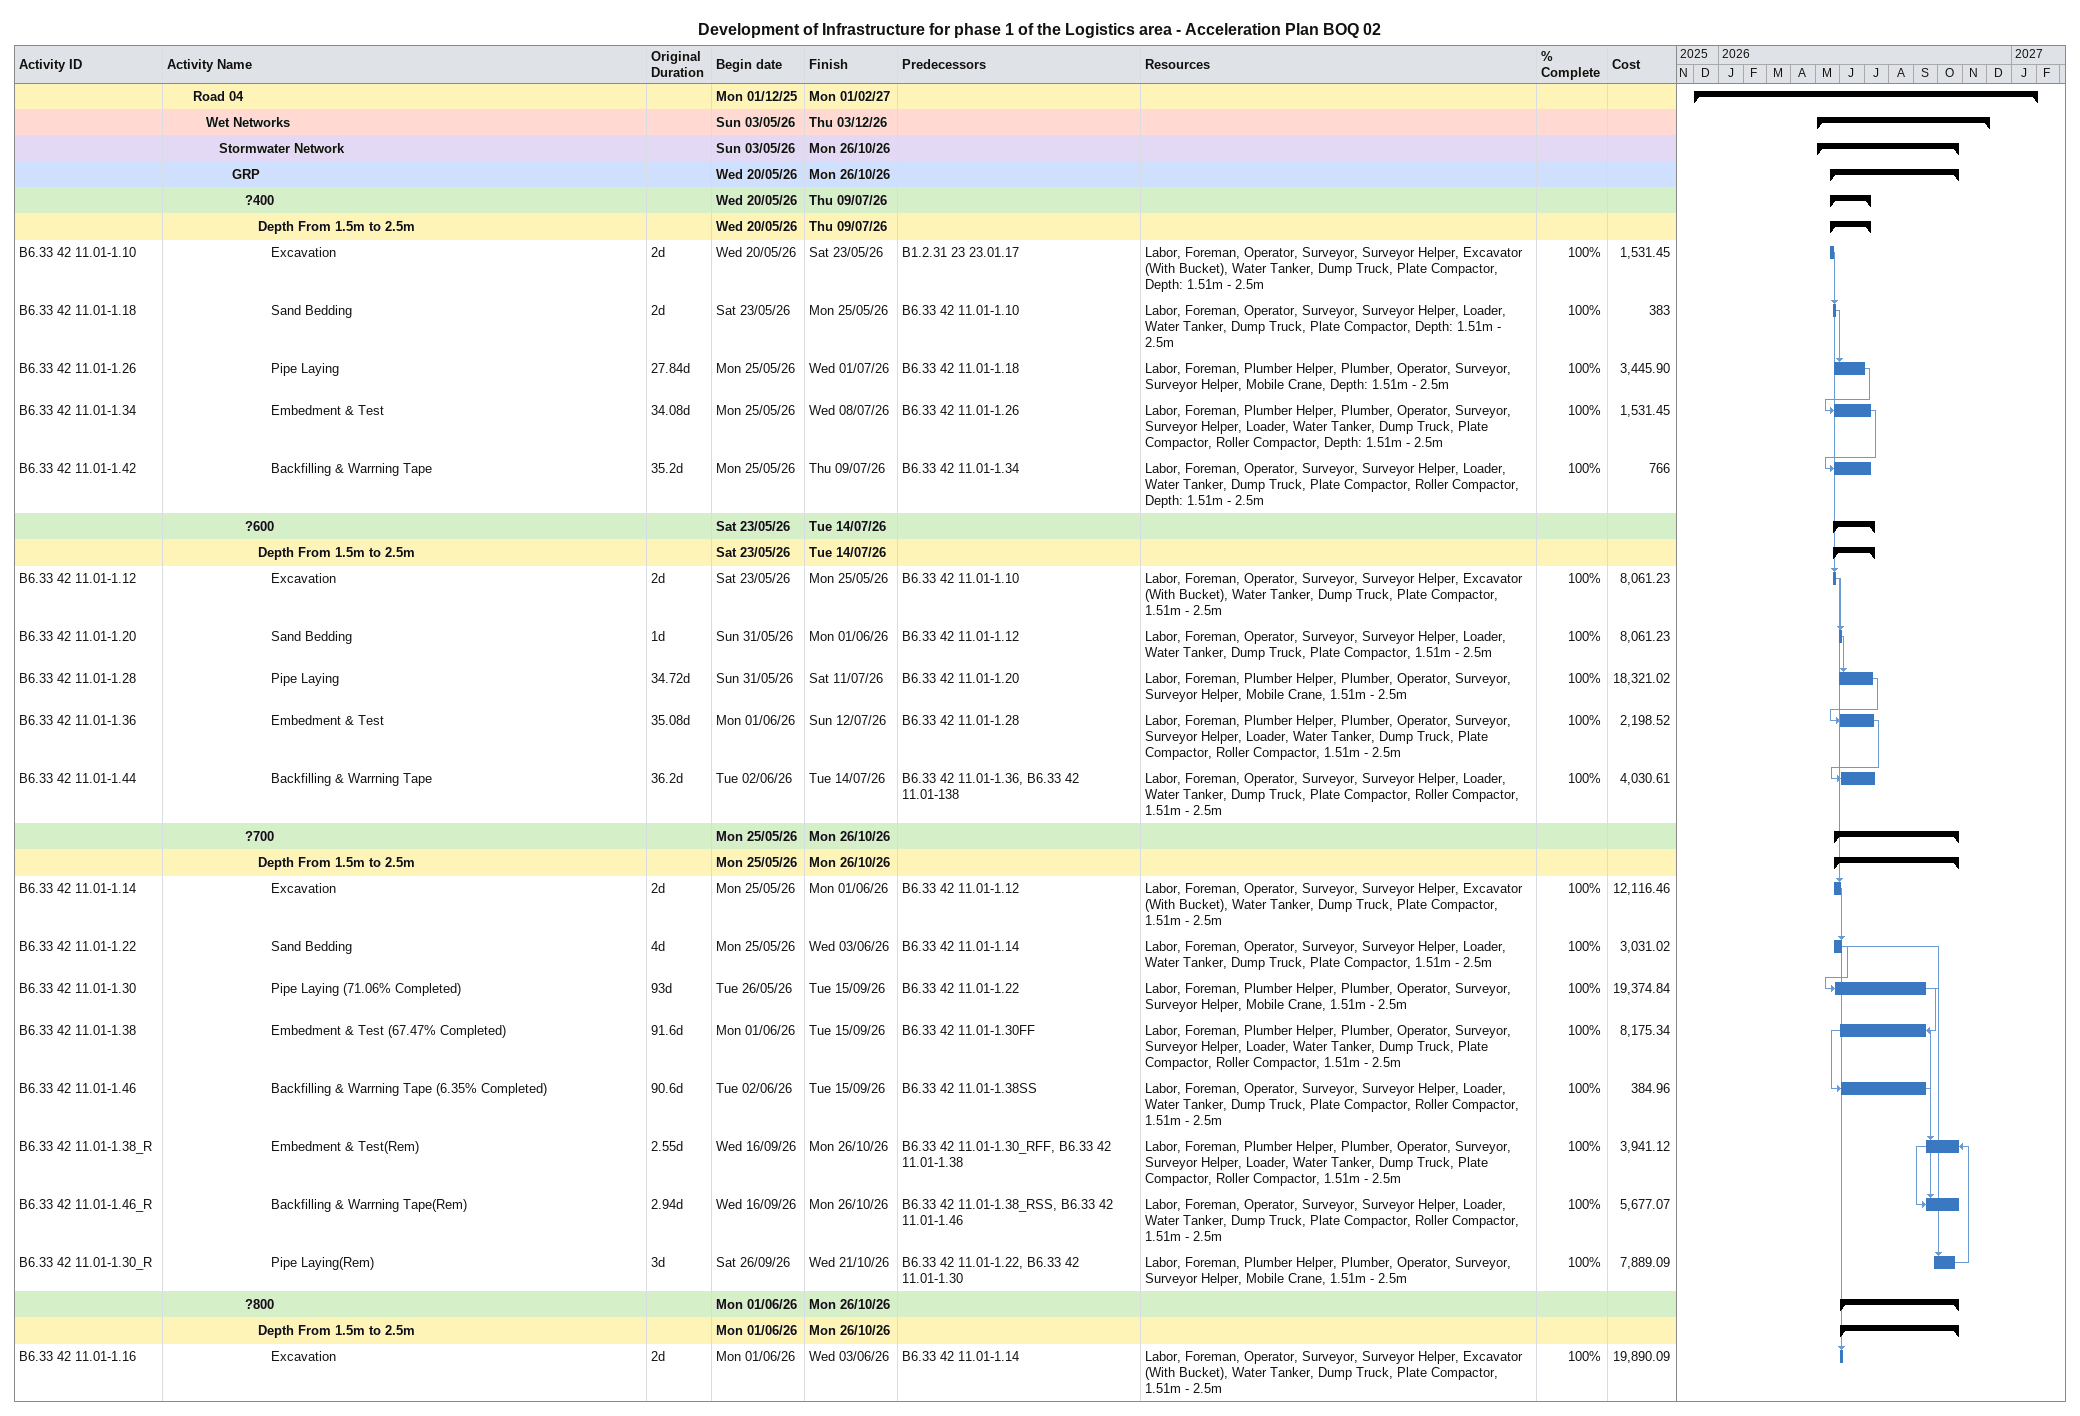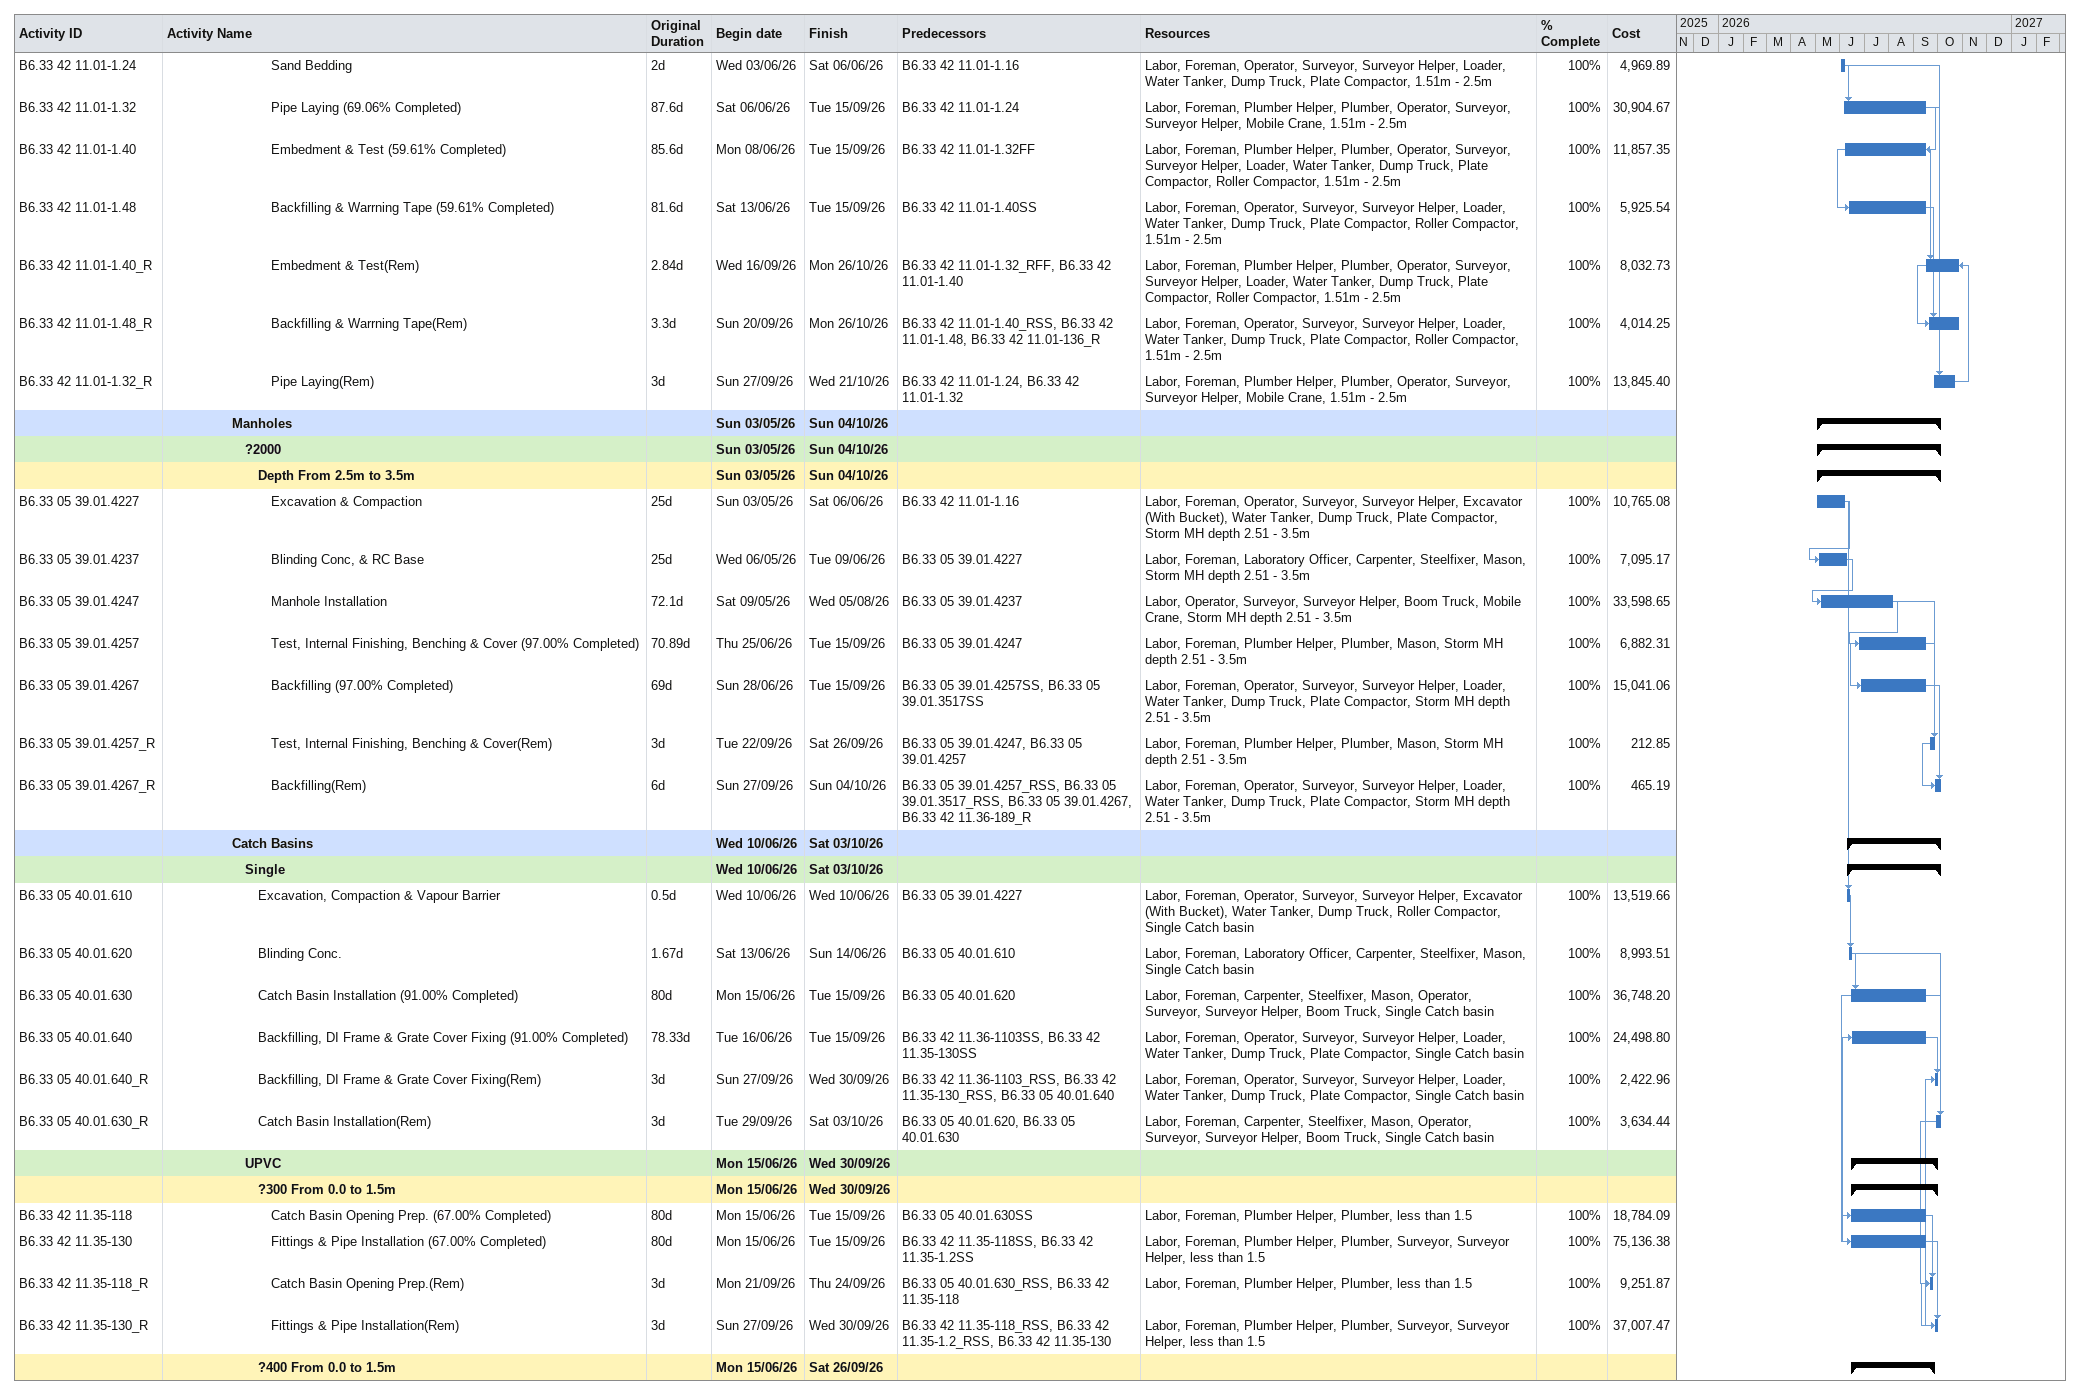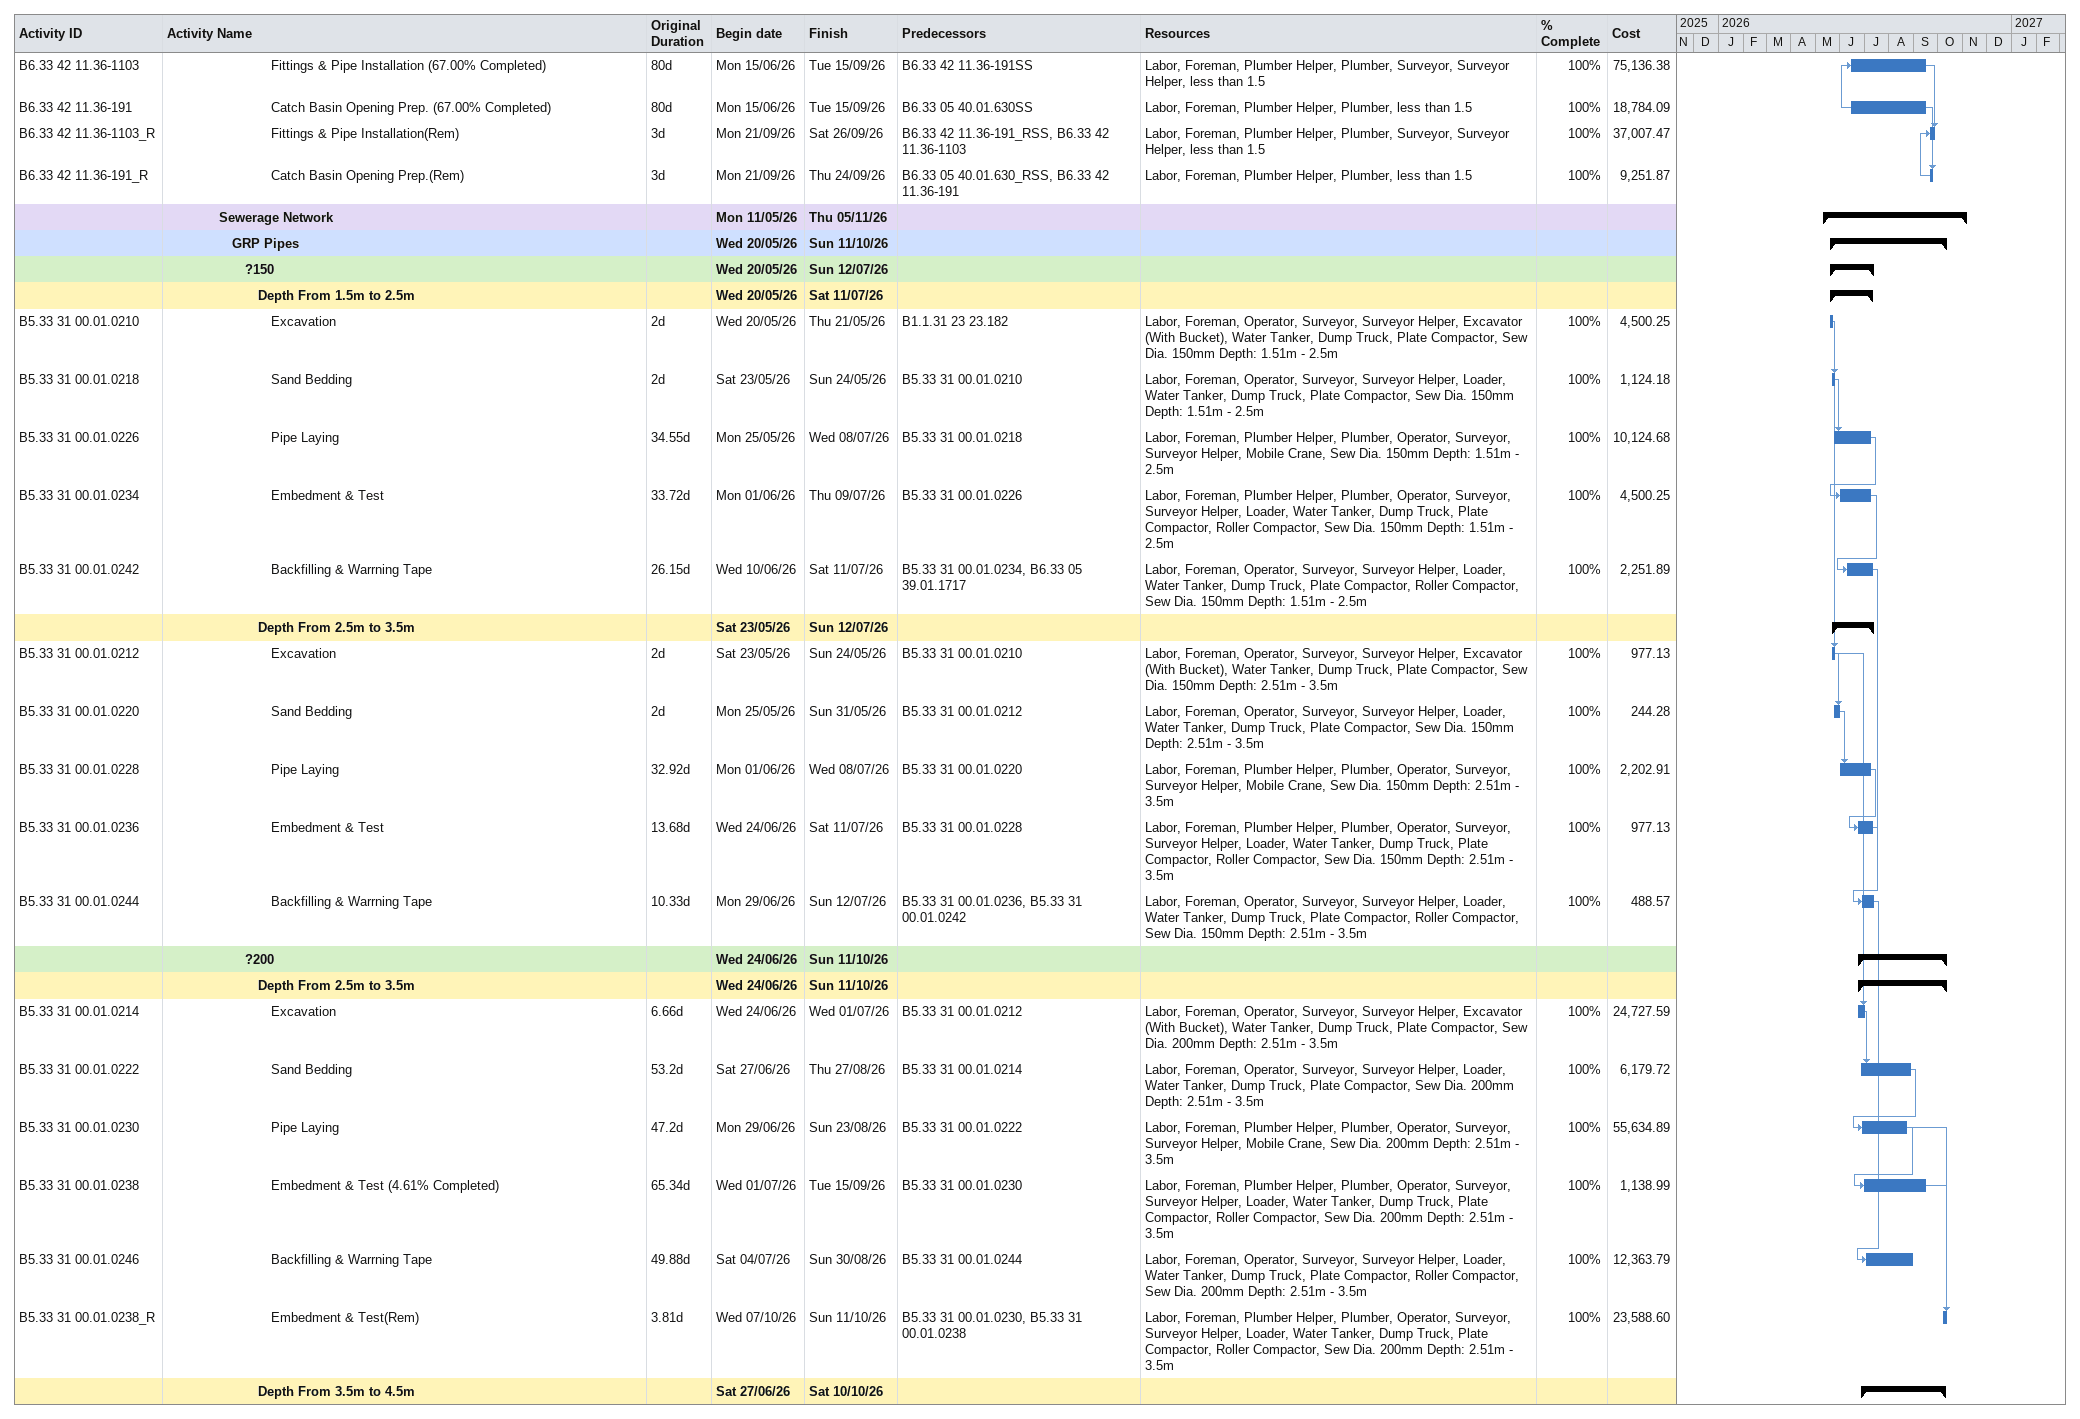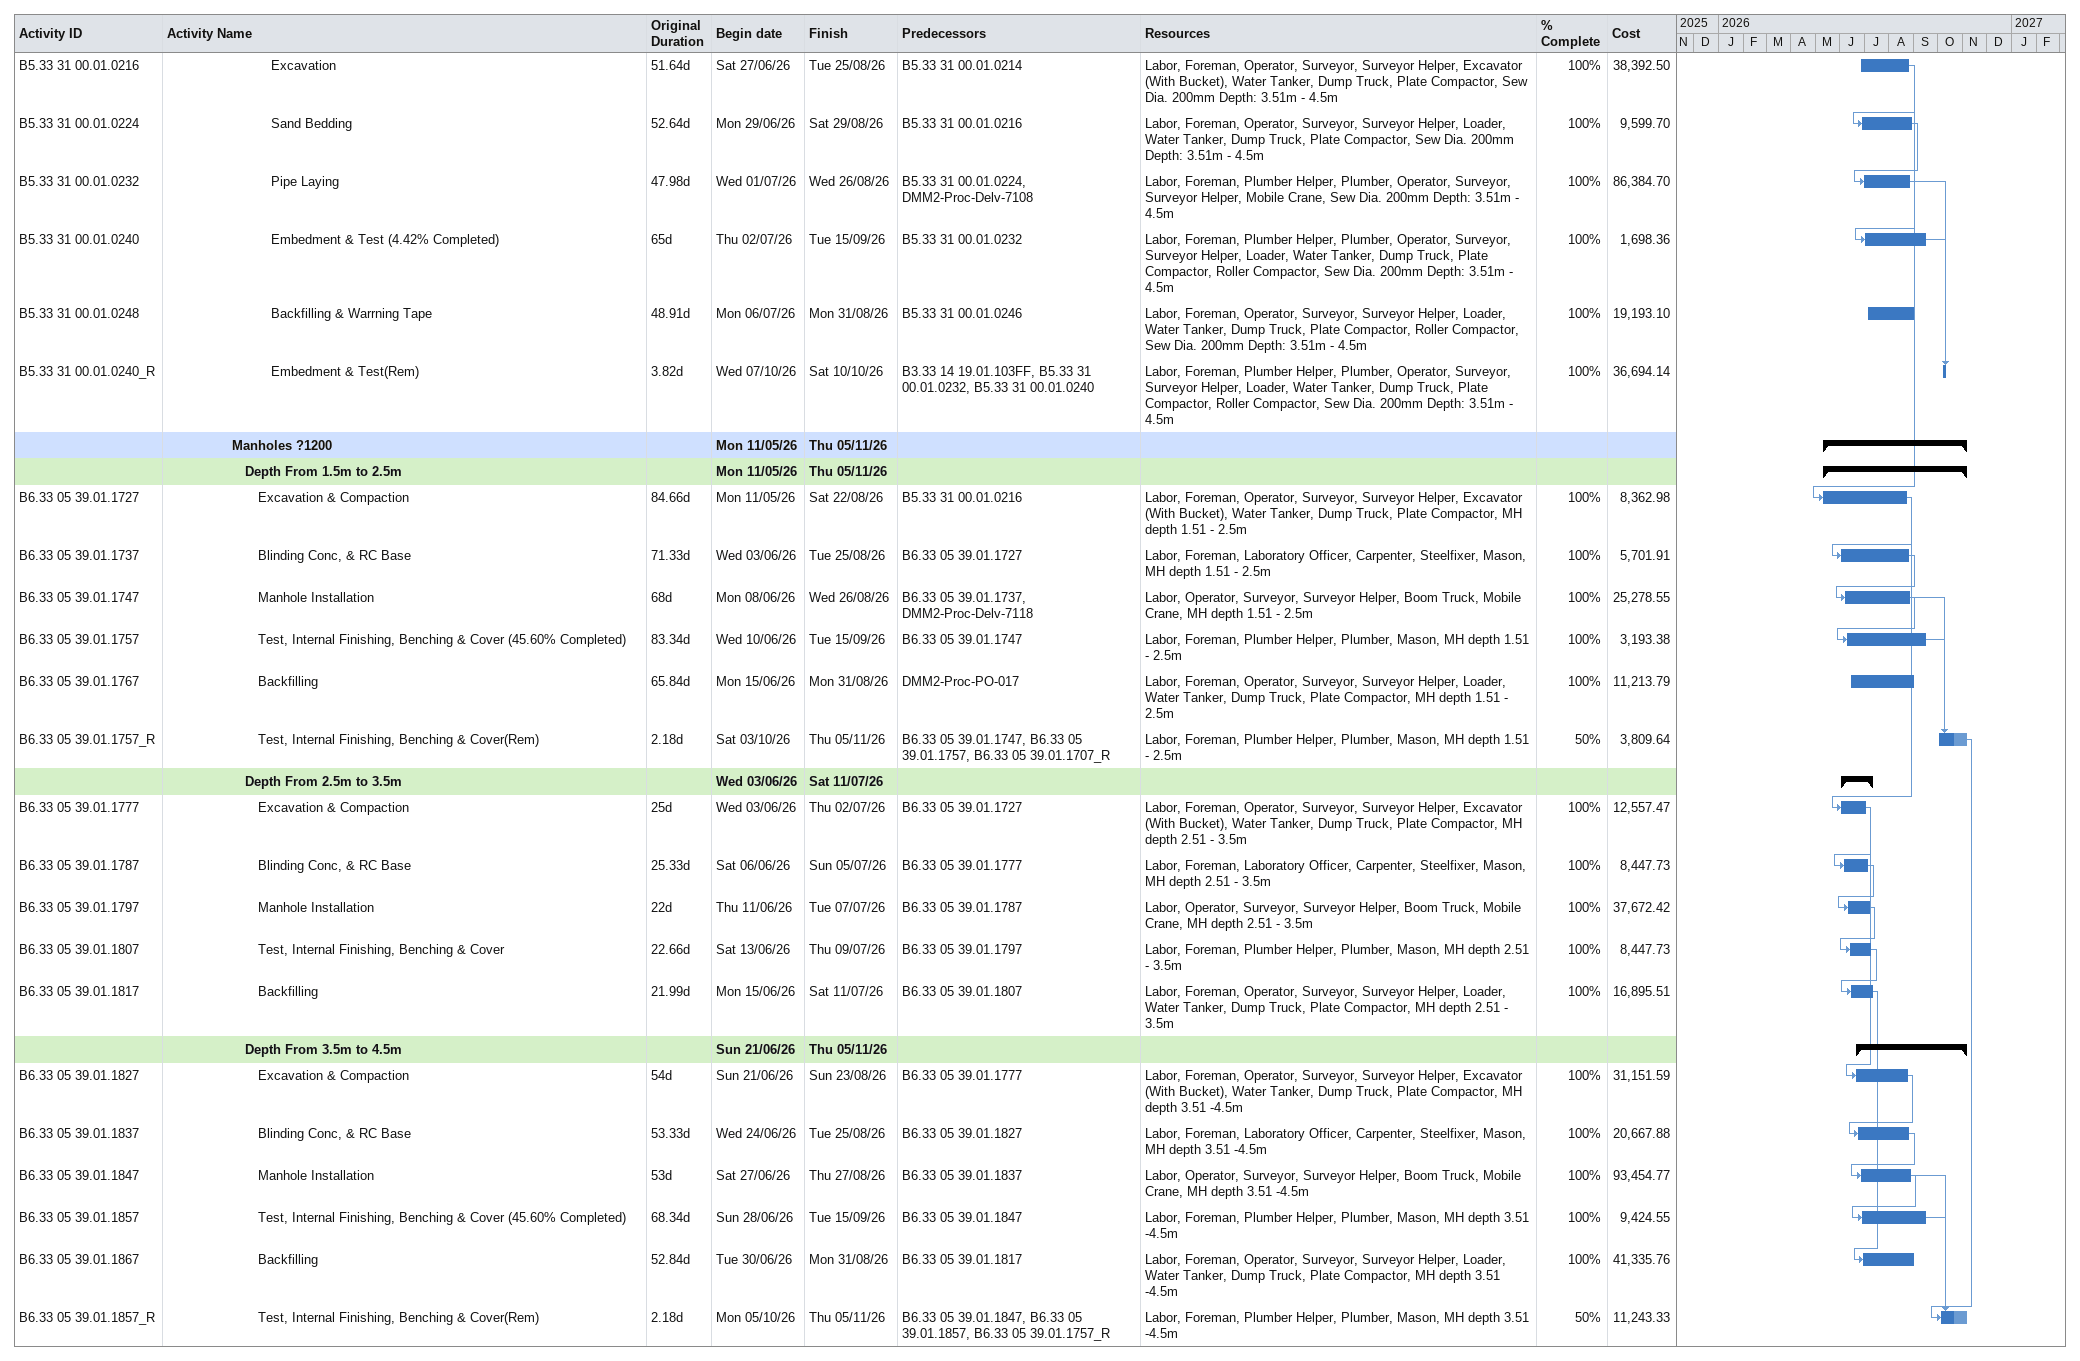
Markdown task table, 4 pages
Development of Infrastructure for phase 1 of the Logistics area - Acceleration Plan BOQ 02

| ID | Level | Task | Original duration | Start | Finish | Predecessors | Resources | % complete | Cost |
|---|---|---|---|---|---|---|---|---|---|
|  | 3 | **Road 04** |  | 2025-12-01 | 2027-02-01 |  |  |  |  |
|  | 4 | **Wet Networks** |  | 2026-05-03 | 2026-12-03 |  |  |  |  |
|  | 5 | **Stormwater Network** |  | 2026-05-03 | 2026-10-26 |  |  |  |  |
|  | 6 | **GRP** |  | 2026-05-20 | 2026-10-26 |  |  |  |  |
|  | 7 | **?400** |  | 2026-05-20 | 2026-07-09 |  |  |  |  |
|  | 8 | **Depth From 1.5m to 2.5m** |  | 2026-05-20 | 2026-07-09 |  |  |  |  |
| B6.33 42 11.01-1.10 | 9 | Excavation | 2d | 2026-05-20 | 2026-05-23 | B1.2.31 23 23.01.17 | Labor, Foreman, Operator, Surveyor, Surveyor Helper, Excavator (With Bucket), Water Tanker, Dump Truck, Plate Compactor, Depth: 1.51m - 2.5m | 100 | 1531.45 |
| B6.33 42 11.01-1.18 | 9 | Sand Bedding | 2d | 2026-05-23 | 2026-05-25 | B6.33 42 11.01-1.10 | Labor, Foreman, Operator, Surveyor, Surveyor Helper, Loader, Water Tanker, Dump Truck, Plate Compactor, Depth: 1.51m - 2.5m | 100 | 383 |
| B6.33 42 11.01-1.26 | 9 | Pipe Laying | 27.84d | 2026-05-25 | 2026-07-01 | B6.33 42 11.01-1.18 | Labor, Foreman, Plumber Helper, Plumber, Operator, Surveyor, Surveyor Helper, Mobile Crane, Depth: 1.51m - 2.5m | 100 | 3445.90 |
| B6.33 42 11.01-1.34 | 9 | Embedment & Test | 34.08d | 2026-05-25 | 2026-07-08 | B6.33 42 11.01-1.26 | Labor, Foreman, Plumber Helper, Plumber, Operator, Surveyor, Surveyor Helper, Loader, Water Tanker, Dump Truck, Plate Compactor, Roller Compactor, Depth: 1.51m - 2.5m | 100 | 1531.45 |
| B6.33 42 11.01-1.42 | 9 | Backfilling & Warrning Tape | 35.2d | 2026-05-25 | 2026-07-09 | B6.33 42 11.01-1.34 | Labor, Foreman, Operator, Surveyor, Surveyor Helper, Loader, Water Tanker, Dump Truck, Plate Compactor, Roller Compactor, Depth: 1.51m - 2.5m | 100 | 766 |
|  | 7 | **?600** |  | 2026-05-23 | 2026-07-14 |  |  |  |  |
|  | 8 | **Depth From 1.5m to 2.5m** |  | 2026-05-23 | 2026-07-14 |  |  |  |  |
| B6.33 42 11.01-1.12 | 9 | Excavation | 2d | 2026-05-23 | 2026-05-25 | B6.33 42 11.01-1.10 | Labor, Foreman, Operator, Surveyor, Surveyor Helper, Excavator (With Bucket), Water Tanker, Dump Truck, Plate Compactor, 1.51m - 2.5m | 100 | 8061.23 |
| B6.33 42 11.01-1.20 | 9 | Sand Bedding | 1d | 2026-05-31 | 2026-06-01 | B6.33 42 11.01-1.12 | Labor, Foreman, Operator, Surveyor, Surveyor Helper, Loader, Water Tanker, Dump Truck, Plate Compactor, 1.51m - 2.5m | 100 | 8061.23 |
| B6.33 42 11.01-1.28 | 9 | Pipe Laying | 34.72d | 2026-05-31 | 2026-07-11 | B6.33 42 11.01-1.20 | Labor, Foreman, Plumber Helper, Plumber, Operator, Surveyor, Surveyor Helper, Mobile Crane, 1.51m - 2.5m | 100 | 18321.02 |
| B6.33 42 11.01-1.36 | 9 | Embedment & Test | 35.08d | 2026-06-01 | 2026-07-12 | B6.33 42 11.01-1.28 | Labor, Foreman, Plumber Helper, Plumber, Operator, Surveyor, Surveyor Helper, Loader, Water Tanker, Dump Truck, Plate Compactor, Roller Compactor, 1.51m - 2.5m | 100 | 2198.52 |
| B6.33 42 11.01-1.44 | 9 | Backfilling & Warrning Tape | 36.2d | 2026-06-02 | 2026-07-14 | B6.33 42 11.01-1.36, B6.33 42 11.01-138 | Labor, Foreman, Operator, Surveyor, Surveyor Helper, Loader, Water Tanker, Dump Truck, Plate Compactor, Roller Compactor, 1.51m - 2.5m | 100 | 4030.61 |
|  | 7 | **?700** |  | 2026-05-25 | 2026-10-26 |  |  |  |  |
|  | 8 | **Depth From 1.5m to 2.5m** |  | 2026-05-25 | 2026-10-26 |  |  |  |  |
| B6.33 42 11.01-1.14 | 9 | Excavation | 2d | 2026-05-25 | 2026-06-01 | B6.33 42 11.01-1.12 | Labor, Foreman, Operator, Surveyor, Surveyor Helper, Excavator (With Bucket), Water Tanker, Dump Truck, Plate Compactor, 1.51m - 2.5m | 100 | 12116.46 |
| B6.33 42 11.01-1.22 | 9 | Sand Bedding | 4d | 2026-05-25 | 2026-06-03 | B6.33 42 11.01-1.14 | Labor, Foreman, Operator, Surveyor, Surveyor Helper, Loader, Water Tanker, Dump Truck, Plate Compactor, 1.51m - 2.5m | 100 | 3031.02 |
| B6.33 42 11.01-1.30 | 9 | Pipe Laying (71.06% Completed) | 93d | 2026-05-26 | 2026-09-15 | B6.33 42 11.01-1.22 | Labor, Foreman, Plumber Helper, Plumber, Operator, Surveyor, Surveyor Helper, Mobile Crane, 1.51m - 2.5m | 100 | 19374.84 |
| B6.33 42 11.01-1.38 | 9 | Embedment & Test (67.47% Completed) | 91.6d | 2026-06-01 | 2026-09-15 | B6.33 42 11.01-1.30FF | Labor, Foreman, Plumber Helper, Plumber, Operator, Surveyor, Surveyor Helper, Loader, Water Tanker, Dump Truck, Plate Compactor, Roller Compactor, 1.51m - 2.5m | 100 | 8175.34 |
| B6.33 42 11.01-1.46 | 9 | Backfilling & Warrning Tape (6.35% Completed) | 90.6d | 2026-06-02 | 2026-09-15 | B6.33 42 11.01-1.38SS | Labor, Foreman, Operator, Surveyor, Surveyor Helper, Loader, Water Tanker, Dump Truck, Plate Compactor, Roller Compactor, 1.51m - 2.5m | 100 | 384.96 |
| B6.33 42 11.01-1.38_R | 9 | Embedment & Test(Rem) | 2.55d | 2026-09-16 | 2026-10-26 | B6.33 42 11.01-1.30_RFF, B6.33 42 11.01-1.38 | Labor, Foreman, Plumber Helper, Plumber, Operator, Surveyor, Surveyor Helper, Loader, Water Tanker, Dump Truck, Plate Compactor, Roller Compactor, 1.51m - 2.5m | 100 | 3941.12 |
| B6.33 42 11.01-1.46_R | 9 | Backfilling & Warrning Tape(Rem) | 2.94d | 2026-09-16 | 2026-10-26 | B6.33 42 11.01-1.38_RSS, B6.33 42 11.01-1.46 | Labor, Foreman, Operator, Surveyor, Surveyor Helper, Loader, Water Tanker, Dump Truck, Plate Compactor, Roller Compactor, 1.51m - 2.5m | 100 | 5677.07 |
| B6.33 42 11.01-1.30_R | 9 | Pipe Laying(Rem) | 3d | 2026-09-26 | 2026-10-21 | B6.33 42 11.01-1.22, B6.33 42 11.01-1.30 | Labor, Foreman, Plumber Helper, Plumber, Operator, Surveyor, Surveyor Helper, Mobile Crane, 1.51m - 2.5m | 100 | 7889.09 |
|  | 7 | **?800** |  | 2026-06-01 | 2026-10-26 |  |  |  |  |
|  | 8 | **Depth From 1.5m to 2.5m** |  | 2026-06-01 | 2026-10-26 |  |  |  |  |
| B6.33 42 11.01-1.16 | 9 | Excavation | 2d | 2026-06-01 | 2026-06-03 | B6.33 42 11.01-1.14 | Labor, Foreman, Operator, Surveyor, Surveyor Helper, Excavator (With Bucket), Water Tanker, Dump Truck, Plate Compactor, 1.51m - 2.5m | 100 | 19890.09 |
| B6.33 42 11.01-1.24 | 9 | Sand Bedding | 2d | 2026-06-03 | 2026-06-06 | B6.33 42 11.01-1.16 | Labor, Foreman, Operator, Surveyor, Surveyor Helper, Loader, Water Tanker, Dump Truck, Plate Compactor, 1.51m - 2.5m | 100 | 4969.89 |
| B6.33 42 11.01-1.32 | 9 | Pipe Laying (69.06% Completed) | 87.6d | 2026-06-06 | 2026-09-15 | B6.33 42 11.01-1.24 | Labor, Foreman, Plumber Helper, Plumber, Operator, Surveyor, Surveyor Helper, Mobile Crane, 1.51m - 2.5m | 100 | 30904.67 |
| B6.33 42 11.01-1.40 | 9 | Embedment & Test (59.61% Completed) | 85.6d | 2026-06-08 | 2026-09-15 | B6.33 42 11.01-1.32FF | Labor, Foreman, Plumber Helper, Plumber, Operator, Surveyor, Surveyor Helper, Loader, Water Tanker, Dump Truck, Plate Compactor, Roller Compactor, 1.51m - 2.5m | 100 | 11857.35 |
| B6.33 42 11.01-1.48 | 9 | Backfilling & Warrning Tape (59.61% Completed) | 81.6d | 2026-06-13 | 2026-09-15 | B6.33 42 11.01-1.40SS | Labor, Foreman, Operator, Surveyor, Surveyor Helper, Loader, Water Tanker, Dump Truck, Plate Compactor, Roller Compactor, 1.51m - 2.5m | 100 | 5925.54 |
| B6.33 42 11.01-1.40_R | 9 | Embedment & Test(Rem) | 2.84d | 2026-09-16 | 2026-10-26 | B6.33 42 11.01-1.32_RFF, B6.33 42 11.01-1.40 | Labor, Foreman, Plumber Helper, Plumber, Operator, Surveyor, Surveyor Helper, Loader, Water Tanker, Dump Truck, Plate Compactor, Roller Compactor, 1.51m - 2.5m | 100 | 8032.73 |
| B6.33 42 11.01-1.48_R | 9 | Backfilling & Warrning Tape(Rem) | 3.3d | 2026-09-20 | 2026-10-26 | B6.33 42 11.01-1.40_RSS, B6.33 42 11.01-1.48, B6.33 42 11.01-136_R | Labor, Foreman, Operator, Surveyor, Surveyor Helper, Loader, Water Tanker, Dump Truck, Plate Compactor, Roller Compactor, 1.51m - 2.5m | 100 | 4014.25 |
| B6.33 42 11.01-1.32_R | 9 | Pipe Laying(Rem) | 3d | 2026-09-27 | 2026-10-21 | B6.33 42 11.01-1.24, B6.33 42 11.01-1.32 | Labor, Foreman, Plumber Helper, Plumber, Operator, Surveyor, Surveyor Helper, Mobile Crane, 1.51m - 2.5m | 100 | 13845.40 |
|  | 6 | **Manholes** |  | 2026-05-03 | 2026-10-04 |  |  |  |  |
|  | 7 | **?2000** |  | 2026-05-03 | 2026-10-04 |  |  |  |  |
|  | 8 | **Depth From 2.5m to 3.5m** |  | 2026-05-03 | 2026-10-04 |  |  |  |  |
| B6.33 05 39.01.4227 | 9 | Excavation & Compaction | 25d | 2026-05-03 | 2026-06-06 | B6.33 42 11.01-1.16 | Labor, Foreman, Operator, Surveyor, Surveyor Helper, Excavator (With Bucket), Water Tanker, Dump Truck, Plate Compactor, Storm MH depth 2.51 - 3.5m | 100 | 10765.08 |
| B6.33 05 39.01.4237 | 9 | Blinding Conc, & RC Base | 25d | 2026-05-06 | 2026-06-09 | B6.33 05 39.01.4227 | Labor, Foreman, Laboratory Officer, Carpenter, Steelfixer, Mason, Storm MH depth 2.51 - 3.5m | 100 | 7095.17 |
| B6.33 05 39.01.4247 | 9 | Manhole Installation | 72.1d | 2026-05-09 | 2026-08-05 | B6.33 05 39.01.4237 | Labor, Operator, Surveyor, Surveyor Helper, Boom Truck, Mobile Crane, Storm MH depth 2.51 - 3.5m | 100 | 33598.65 |
| B6.33 05 39.01.4257 | 9 | Test, Internal Finishing, Benching & Cover (97.00% Completed) | 70.89d | 2026-06-25 | 2026-09-15 | B6.33 05 39.01.4247 | Labor, Foreman, Plumber Helper, Plumber, Mason, Storm MH depth 2.51 - 3.5m | 100 | 6882.31 |
| B6.33 05 39.01.4267 | 9 | Backfilling (97.00% Completed) | 69d | 2026-06-28 | 2026-09-15 | B6.33 05 39.01.4257SS, B6.33 05 39.01.3517SS | Labor, Foreman, Operator, Surveyor, Surveyor Helper, Loader, Water Tanker, Dump Truck, Plate Compactor, Storm MH depth 2.51 - 3.5m | 100 | 15041.06 |
| B6.33 05 39.01.4257_R | 9 | Test, Internal Finishing, Benching & Cover(Rem) | 3d | 2026-09-22 | 2026-09-26 | B6.33 05 39.01.4247, B6.33 05 39.01.4257 | Labor, Foreman, Plumber Helper, Plumber, Mason, Storm MH depth 2.51 - 3.5m | 100 | 212.85 |
| B6.33 05 39.01.4267_R | 9 | Backfilling(Rem) | 6d | 2026-09-27 | 2026-10-04 | B6.33 05 39.01.4257_RSS, B6.33 05 39.01.3517_RSS, B6.33 05 39.01.4267, B6.33 42 11.36-189_R | Labor, Foreman, Operator, Surveyor, Surveyor Helper, Loader, Water Tanker, Dump Truck, Plate Compactor, Storm MH depth 2.51 - 3.5m | 100 | 465.19 |
|  | 6 | **Catch Basins** |  | 2026-06-10 | 2026-10-03 |  |  |  |  |
|  | 7 | **Single** |  | 2026-06-10 | 2026-10-03 |  |  |  |  |
| B6.33 05 40.01.610 | 8 | Excavation, Compaction & Vapour Barrier | 0.5d | 2026-06-10 | 2026-06-10 | B6.33 05 39.01.4227 | Labor, Foreman, Operator, Surveyor, Surveyor Helper, Excavator (With Bucket), Water Tanker, Dump Truck, Roller Compactor, Single Catch basin | 100 | 13519.66 |
| B6.33 05 40.01.620 | 8 | Blinding Conc. | 1.67d | 2026-06-13 | 2026-06-14 | B6.33 05 40.01.610 | Labor, Foreman, Laboratory Officer, Carpenter, Steelfixer, Mason, Single Catch basin | 100 | 8993.51 |
| B6.33 05 40.01.630 | 8 | Catch Basin Installation (91.00% Completed) | 80d | 2026-06-15 | 2026-09-15 | B6.33 05 40.01.620 | Labor, Foreman, Carpenter, Steelfixer, Mason, Operator, Surveyor, Surveyor Helper, Boom Truck, Single Catch basin | 100 | 36748.20 |
| B6.33 05 40.01.640 | 8 | Backfilling, DI Frame & Grate Cover Fixing (91.00% Completed) | 78.33d | 2026-06-16 | 2026-09-15 | B6.33 42 11.36-1103SS, B6.33 42 11.35-130SS | Labor, Foreman, Operator, Surveyor, Surveyor Helper, Loader, Water Tanker, Dump Truck, Plate Compactor, Single Catch basin | 100 | 24498.80 |
| B6.33 05 40.01.640_R | 8 | Backfilling, DI Frame & Grate Cover Fixing(Rem) | 3d | 2026-09-27 | 2026-09-30 | B6.33 42 11.36-1103_RSS, B6.33 42 11.35-130_RSS, B6.33 05 40.01.640 | Labor, Foreman, Operator, Surveyor, Surveyor Helper, Loader, Water Tanker, Dump Truck, Plate Compactor, Single Catch basin | 100 | 2422.96 |
| B6.33 05 40.01.630_R | 8 | Catch Basin Installation(Rem) | 3d | 2026-09-29 | 2026-10-03 | B6.33 05 40.01.620, B6.33 05 40.01.630 | Labor, Foreman, Carpenter, Steelfixer, Mason, Operator, Surveyor, Surveyor Helper, Boom Truck, Single Catch basin | 100 | 3634.44 |
|  | 7 | **UPVC** |  | 2026-06-15 | 2026-09-30 |  |  |  |  |
|  | 8 | **?300 From 0.0 to 1.5m** |  | 2026-06-15 | 2026-09-30 |  |  |  |  |
| B6.33 42 11.35-118 | 9 | Catch Basin Opening Prep. (67.00% Completed) | 80d | 2026-06-15 | 2026-09-15 | B6.33 05 40.01.630SS | Labor, Foreman, Plumber Helper, Plumber, less than 1.5 | 100 | 18784.09 |
| B6.33 42 11.35-130 | 9 | Fittings & Pipe Installation (67.00% Completed) | 80d | 2026-06-15 | 2026-09-15 | B6.33 42 11.35-118SS, B6.33 42 11.35-1.2SS | Labor, Foreman, Plumber Helper, Plumber, Surveyor, Surveyor Helper, less than 1.5 | 100 | 75136.38 |
| B6.33 42 11.35-118_R | 9 | Catch Basin Opening Prep.(Rem) | 3d | 2026-09-21 | 2026-09-24 | B6.33 05 40.01.630_RSS, B6.33 42 11.35-118 | Labor, Foreman, Plumber Helper, Plumber, less than 1.5 | 100 | 9251.87 |
| B6.33 42 11.35-130_R | 9 | Fittings & Pipe Installation(Rem) | 3d | 2026-09-27 | 2026-09-30 | B6.33 42 11.35-118_RSS, B6.33 42 11.35-1.2_RSS, B6.33 42 11.35-130 | Labor, Foreman, Plumber Helper, Plumber, Surveyor, Surveyor Helper, less than 1.5 | 100 | 37007.47 |
|  | 8 | **?400 From 0.0 to 1.5m** |  | 2026-06-15 | 2026-09-26 |  |  |  |  |
| B6.33 42 11.36-1103 | 9 | Fittings & Pipe Installation (67.00% Completed) | 80d | 2026-06-15 | 2026-09-15 | B6.33 42 11.36-191SS | Labor, Foreman, Plumber Helper, Plumber, Surveyor, Surveyor Helper, less than 1.5 | 100 | 75136.38 |
| B6.33 42 11.36-191 | 9 | Catch Basin Opening Prep. (67.00% Completed) | 80d | 2026-06-15 | 2026-09-15 | B6.33 05 40.01.630SS | Labor, Foreman, Plumber Helper, Plumber, less than 1.5 | 100 | 18784.09 |
| B6.33 42 11.36-1103_R | 9 | Fittings & Pipe Installation(Rem) | 3d | 2026-09-21 | 2026-09-26 | B6.33 42 11.36-191_RSS, B6.33 42 11.36-1103 | Labor, Foreman, Plumber Helper, Plumber, Surveyor, Surveyor Helper, less than 1.5 | 100 | 37007.47 |
| B6.33 42 11.36-191_R | 9 | Catch Basin Opening Prep.(Rem) | 3d | 2026-09-21 | 2026-09-24 | B6.33 05 40.01.630_RSS, B6.33 42 11.36-191 | Labor, Foreman, Plumber Helper, Plumber, less than 1.5 | 100 | 9251.87 |
|  | 5 | **Sewerage Network** |  | 2026-05-11 | 2026-11-05 |  |  |  |  |
|  | 6 | **GRP Pipes** |  | 2026-05-20 | 2026-10-11 |  |  |  |  |
|  | 7 | **?150** |  | 2026-05-20 | 2026-07-12 |  |  |  |  |
|  | 8 | **Depth From 1.5m to 2.5m** |  | 2026-05-20 | 2026-07-11 |  |  |  |  |
| B5.33 31 00.01.0210 | 9 | Excavation | 2d | 2026-05-20 | 2026-05-21 | B1.1.31 23 23.182 | Labor, Foreman, Operator, Surveyor, Surveyor Helper, Excavator (With Bucket), Water Tanker, Dump Truck, Plate Compactor, Sew Dia. 150mm Depth: 1.51m - 2.5m | 100 | 4500.25 |
| B5.33 31 00.01.0218 | 9 | Sand Bedding | 2d | 2026-05-23 | 2026-05-24 | B5.33 31 00.01.0210 | Labor, Foreman, Operator, Surveyor, Surveyor Helper, Loader, Water Tanker, Dump Truck, Plate Compactor, Sew Dia. 150mm Depth: 1.51m - 2.5m | 100 | 1124.18 |
| B5.33 31 00.01.0226 | 9 | Pipe Laying | 34.55d | 2026-05-25 | 2026-07-08 | B5.33 31 00.01.0218 | Labor, Foreman, Plumber Helper, Plumber, Operator, Surveyor, Surveyor Helper, Mobile Crane, Sew Dia. 150mm Depth: 1.51m - 2.5m | 100 | 10124.68 |
| B5.33 31 00.01.0234 | 9 | Embedment & Test | 33.72d | 2026-06-01 | 2026-07-09 | B5.33 31 00.01.0226 | Labor, Foreman, Plumber Helper, Plumber, Operator, Surveyor, Surveyor Helper, Loader, Water Tanker, Dump Truck, Plate Compactor, Roller Compactor, Sew Dia. 150mm Depth: 1.51m - 2.5m | 100 | 4500.25 |
| B5.33 31 00.01.0242 | 9 | Backfilling & Warrning Tape | 26.15d | 2026-06-10 | 2026-07-11 | B5.33 31 00.01.0234, B6.33 05 39.01.1717 | Labor, Foreman, Operator, Surveyor, Surveyor Helper, Loader, Water Tanker, Dump Truck, Plate Compactor, Roller Compactor, Sew Dia. 150mm Depth: 1.51m - 2.5m | 100 | 2251.89 |
|  | 8 | **Depth From 2.5m to 3.5m** |  | 2026-05-23 | 2026-07-12 |  |  |  |  |
| B5.33 31 00.01.0212 | 9 | Excavation | 2d | 2026-05-23 | 2026-05-24 | B5.33 31 00.01.0210 | Labor, Foreman, Operator, Surveyor, Surveyor Helper, Excavator (With Bucket), Water Tanker, Dump Truck, Plate Compactor, Sew Dia. 150mm Depth: 2.51m - 3.5m | 100 | 977.13 |
| B5.33 31 00.01.0220 | 9 | Sand Bedding | 2d | 2026-05-25 | 2026-05-31 | B5.33 31 00.01.0212 | Labor, Foreman, Operator, Surveyor, Surveyor Helper, Loader, Water Tanker, Dump Truck, Plate Compactor, Sew Dia. 150mm Depth: 2.51m - 3.5m | 100 | 244.28 |
| B5.33 31 00.01.0228 | 9 | Pipe Laying | 32.92d | 2026-06-01 | 2026-07-08 | B5.33 31 00.01.0220 | Labor, Foreman, Plumber Helper, Plumber, Operator, Surveyor, Surveyor Helper, Mobile Crane, Sew Dia. 150mm Depth: 2.51m - 3.5m | 100 | 2202.91 |
| B5.33 31 00.01.0236 | 9 | Embedment & Test | 13.68d | 2026-06-24 | 2026-07-11 | B5.33 31 00.01.0228 | Labor, Foreman, Plumber Helper, Plumber, Operator, Surveyor, Surveyor Helper, Loader, Water Tanker, Dump Truck, Plate Compactor, Roller Compactor, Sew Dia. 150mm Depth: 2.51m - 3.5m | 100 | 977.13 |
| B5.33 31 00.01.0244 | 9 | Backfilling & Warrning Tape | 10.33d | 2026-06-29 | 2026-07-12 | B5.33 31 00.01.0236, B5.33 31 00.01.0242 | Labor, Foreman, Operator, Surveyor, Surveyor Helper, Loader, Water Tanker, Dump Truck, Plate Compactor, Roller Compactor, Sew Dia. 150mm Depth: 2.51m - 3.5m | 100 | 488.57 |
|  | 7 | **?200** |  | 2026-06-24 | 2026-10-11 |  |  |  |  |
|  | 8 | **Depth From 2.5m to 3.5m** |  | 2026-06-24 | 2026-10-11 |  |  |  |  |
| B5.33 31 00.01.0214 | 9 | Excavation | 6.66d | 2026-06-24 | 2026-07-01 | B5.33 31 00.01.0212 | Labor, Foreman, Operator, Surveyor, Surveyor Helper, Excavator (With Bucket), Water Tanker, Dump Truck, Plate Compactor, Sew Dia. 200mm Depth: 2.51m - 3.5m | 100 | 24727.59 |
| B5.33 31 00.01.0222 | 9 | Sand Bedding | 53.2d | 2026-06-27 | 2026-08-27 | B5.33 31 00.01.0214 | Labor, Foreman, Operator, Surveyor, Surveyor Helper, Loader, Water Tanker, Dump Truck, Plate Compactor, Sew Dia. 200mm Depth: 2.51m - 3.5m | 100 | 6179.72 |
| B5.33 31 00.01.0230 | 9 | Pipe Laying | 47.2d | 2026-06-29 | 2026-08-23 | B5.33 31 00.01.0222 | Labor, Foreman, Plumber Helper, Plumber, Operator, Surveyor, Surveyor Helper, Mobile Crane, Sew Dia. 200mm Depth: 2.51m - 3.5m | 100 | 55634.89 |
| B5.33 31 00.01.0238 | 9 | Embedment & Test (4.61% Completed) | 65.34d | 2026-07-01 | 2026-09-15 | B5.33 31 00.01.0230 | Labor, Foreman, Plumber Helper, Plumber, Operator, Surveyor, Surveyor Helper, Loader, Water Tanker, Dump Truck, Plate Compactor, Roller Compactor, Sew Dia. 200mm Depth: 2.51m - 3.5m | 100 | 1138.99 |
| B5.33 31 00.01.0246 | 9 | Backfilling & Warrning Tape | 49.88d | 2026-07-04 | 2026-08-30 | B5.33 31 00.01.0244 | Labor, Foreman, Operator, Surveyor, Surveyor Helper, Loader, Water Tanker, Dump Truck, Plate Compactor, Roller Compactor, Sew Dia. 200mm Depth: 2.51m - 3.5m | 100 | 12363.79 |
| B5.33 31 00.01.0238_R | 9 | Embedment & Test(Rem) | 3.81d | 2026-10-07 | 2026-10-11 | B5.33 31 00.01.0230, B5.33 31 00.01.0238 | Labor, Foreman, Plumber Helper, Plumber, Operator, Surveyor, Surveyor Helper, Loader, Water Tanker, Dump Truck, Plate Compactor, Roller Compactor, Sew Dia. 200mm Depth: 2.51m - 3.5m | 100 | 23588.60 |
|  | 8 | **Depth From 3.5m to 4.5m** |  | 2026-06-27 | 2026-10-10 |  |  |  |  |
| B5.33 31 00.01.0216 | 9 | Excavation | 51.64d | 2026-06-27 | 2026-08-25 | B5.33 31 00.01.0214 | Labor, Foreman, Operator, Surveyor, Surveyor Helper, Excavator (With Bucket), Water Tanker, Dump Truck, Plate Compactor, Sew Dia. 200mm Depth: 3.51m - 4.5m | 100 | 38392.50 |
| B5.33 31 00.01.0224 | 9 | Sand Bedding | 52.64d | 2026-06-29 | 2026-08-29 | B5.33 31 00.01.0216 | Labor, Foreman, Operator, Surveyor, Surveyor Helper, Loader, Water Tanker, Dump Truck, Plate Compactor, Sew Dia. 200mm Depth: 3.51m - 4.5m | 100 | 9599.70 |
| B5.33 31 00.01.0232 | 9 | Pipe Laying | 47.98d | 2026-07-01 | 2026-08-26 | B5.33 31 00.01.0224, DMM2-Proc-Delv-7108 | Labor, Foreman, Plumber Helper, Plumber, Operator, Surveyor, Surveyor Helper, Mobile Crane, Sew Dia. 200mm Depth: 3.51m - 4.5m | 100 | 86384.70 |
| B5.33 31 00.01.0240 | 9 | Embedment & Test (4.42% Completed) | 65d | 2026-07-02 | 2026-09-15 | B5.33 31 00.01.0232 | Labor, Foreman, Plumber Helper, Plumber, Operator, Surveyor, Surveyor Helper, Loader, Water Tanker, Dump Truck, Plate Compactor, Roller Compactor, Sew Dia. 200mm Depth: 3.51m - 4.5m | 100 | 1698.36 |
| B5.33 31 00.01.0248 | 9 | Backfilling & Warrning Tape | 48.91d | 2026-07-06 | 2026-08-31 | B5.33 31 00.01.0246 | Labor, Foreman, Operator, Surveyor, Surveyor Helper, Loader, Water Tanker, Dump Truck, Plate Compactor, Roller Compactor, Sew Dia. 200mm Depth: 3.51m - 4.5m | 100 | 19193.10 |
| B5.33 31 00.01.0240_R | 9 | Embedment & Test(Rem) | 3.82d | 2026-10-07 | 2026-10-10 | B3.33 14 19.01.103FF, B5.33 31 00.01.0232, B5.33 31 00.01.0240 | Labor, Foreman, Plumber Helper, Plumber, Operator, Surveyor, Surveyor Helper, Loader, Water Tanker, Dump Truck, Plate Compactor, Roller Compactor, Sew Dia. 200mm Depth: 3.51m - 4.5m | 100 | 36694.14 |
|  | 6 | **Manholes ?1200** |  | 2026-05-11 | 2026-11-05 |  |  |  |  |
|  | 7 | **Depth From 1.5m to 2.5m** |  | 2026-05-11 | 2026-11-05 |  |  |  |  |
| B6.33 05 39.01.1727 | 8 | Excavation & Compaction | 84.66d | 2026-05-11 | 2026-08-22 | B5.33 31 00.01.0216 | Labor, Foreman, Operator, Surveyor, Surveyor Helper, Excavator (With Bucket), Water Tanker, Dump Truck, Plate Compactor, MH depth 1.51 - 2.5m | 100 | 8362.98 |
| B6.33 05 39.01.1737 | 8 | Blinding Conc, & RC Base | 71.33d | 2026-06-03 | 2026-08-25 | B6.33 05 39.01.1727 | Labor, Foreman, Laboratory Officer, Carpenter, Steelfixer, Mason, MH depth 1.51 - 2.5m | 100 | 5701.91 |
| B6.33 05 39.01.1747 | 8 | Manhole Installation | 68d | 2026-06-08 | 2026-08-26 | B6.33 05 39.01.1737, DMM2-Proc-Delv-7118 | Labor, Operator, Surveyor, Surveyor Helper, Boom Truck, Mobile Crane, MH depth 1.51 - 2.5m | 100 | 25278.55 |
| B6.33 05 39.01.1757 | 8 | Test, Internal Finishing, Benching & Cover (45.60% Completed) | 83.34d | 2026-06-10 | 2026-09-15 | B6.33 05 39.01.1747 | Labor, Foreman, Plumber Helper, Plumber, Mason, MH depth 1.51 - 2.5m | 100 | 3193.38 |
| B6.33 05 39.01.1767 | 8 | Backfilling | 65.84d | 2026-06-15 | 2026-08-31 | DMM2-Proc-PO-017 | Labor, Foreman, Operator, Surveyor, Surveyor Helper, Loader, Water Tanker, Dump Truck, Plate Compactor, MH depth 1.51 - 2.5m | 100 | 11213.79 |
| B6.33 05 39.01.1757_R | 8 | Test, Internal Finishing, Benching & Cover(Rem) | 2.18d | 2026-10-03 | 2026-11-05 | B6.33 05 39.01.1747, B6.33 05 39.01.1757, B6.33 05 39.01.1707_R | Labor, Foreman, Plumber Helper, Plumber, Mason, MH depth 1.51 - 2.5m | 50 | 3809.64 |
|  | 7 | **Depth From 2.5m to 3.5m** |  | 2026-06-03 | 2026-07-11 |  |  |  |  |
| B6.33 05 39.01.1777 | 8 | Excavation & Compaction | 25d | 2026-06-03 | 2026-07-02 | B6.33 05 39.01.1727 | Labor, Foreman, Operator, Surveyor, Surveyor Helper, Excavator (With Bucket), Water Tanker, Dump Truck, Plate Compactor, MH depth 2.51 - 3.5m | 100 | 12557.47 |
| B6.33 05 39.01.1787 | 8 | Blinding Conc, & RC Base | 25.33d | 2026-06-06 | 2026-07-05 | B6.33 05 39.01.1777 | Labor, Foreman, Laboratory Officer, Carpenter, Steelfixer, Mason, MH depth 2.51 - 3.5m | 100 | 8447.73 |
| B6.33 05 39.01.1797 | 8 | Manhole Installation | 22d | 2026-06-11 | 2026-07-07 | B6.33 05 39.01.1787 | Labor, Operator, Surveyor, Surveyor Helper, Boom Truck, Mobile Crane, MH depth 2.51 - 3.5m | 100 | 37672.42 |
| B6.33 05 39.01.1807 | 8 | Test, Internal Finishing, Benching & Cover | 22.66d | 2026-06-13 | 2026-07-09 | B6.33 05 39.01.1797 | Labor, Foreman, Plumber Helper, Plumber, Mason, MH depth 2.51 - 3.5m | 100 | 8447.73 |
| B6.33 05 39.01.1817 | 8 | Backfilling | 21.99d | 2026-06-15 | 2026-07-11 | B6.33 05 39.01.1807 | Labor, Foreman, Operator, Surveyor, Surveyor Helper, Loader, Water Tanker, Dump Truck, Plate Compactor, MH depth 2.51 - 3.5m | 100 | 16895.51 |
|  | 7 | **Depth From 3.5m to 4.5m** |  | 2026-06-21 | 2026-11-05 |  |  |  |  |
| B6.33 05 39.01.1827 | 8 | Excavation & Compaction | 54d | 2026-06-21 | 2026-08-23 | B6.33 05 39.01.1777 | Labor, Foreman, Operator, Surveyor, Surveyor Helper, Excavator (With Bucket), Water Tanker, Dump Truck, Plate Compactor, MH depth 3.51 -4.5m | 100 | 31151.59 |
| B6.33 05 39.01.1837 | 8 | Blinding Conc, & RC Base | 53.33d | 2026-06-24 | 2026-08-25 | B6.33 05 39.01.1827 | Labor, Foreman, Laboratory Officer, Carpenter, Steelfixer, Mason, MH depth 3.51 -4.5m | 100 | 20667.88 |
| B6.33 05 39.01.1847 | 8 | Manhole Installation | 53d | 2026-06-27 | 2026-08-27 | B6.33 05 39.01.1837 | Labor, Operator, Surveyor, Surveyor Helper, Boom Truck, Mobile Crane, MH depth 3.51 -4.5m | 100 | 93454.77 |
| B6.33 05 39.01.1857 | 8 | Test, Internal Finishing, Benching & Cover (45.60% Completed) | 68.34d | 2026-06-28 | 2026-09-15 | B6.33 05 39.01.1847 | Labor, Foreman, Plumber Helper, Plumber, Mason, MH depth 3.51 -4.5m | 100 | 9424.55 |
| B6.33 05 39.01.1867 | 8 | Backfilling | 52.84d | 2026-06-30 | 2026-08-31 | B6.33 05 39.01.1817 | Labor, Foreman, Operator, Surveyor, Surveyor Helper, Loader, Water Tanker, Dump Truck, Plate Compactor, MH depth 3.51 -4.5m | 100 | 41335.76 |
| B6.33 05 39.01.1857_R | 8 | Test, Internal Finishing, Benching & Cover(Rem) | 2.18d | 2026-10-05 | 2026-11-05 | B6.33 05 39.01.1847, B6.33 05 39.01.1857, B6.33 05 39.01.1757_R | Labor, Foreman, Plumber Helper, Plumber, Mason, MH depth 3.51 -4.5m | 50 | 11243.33 |
